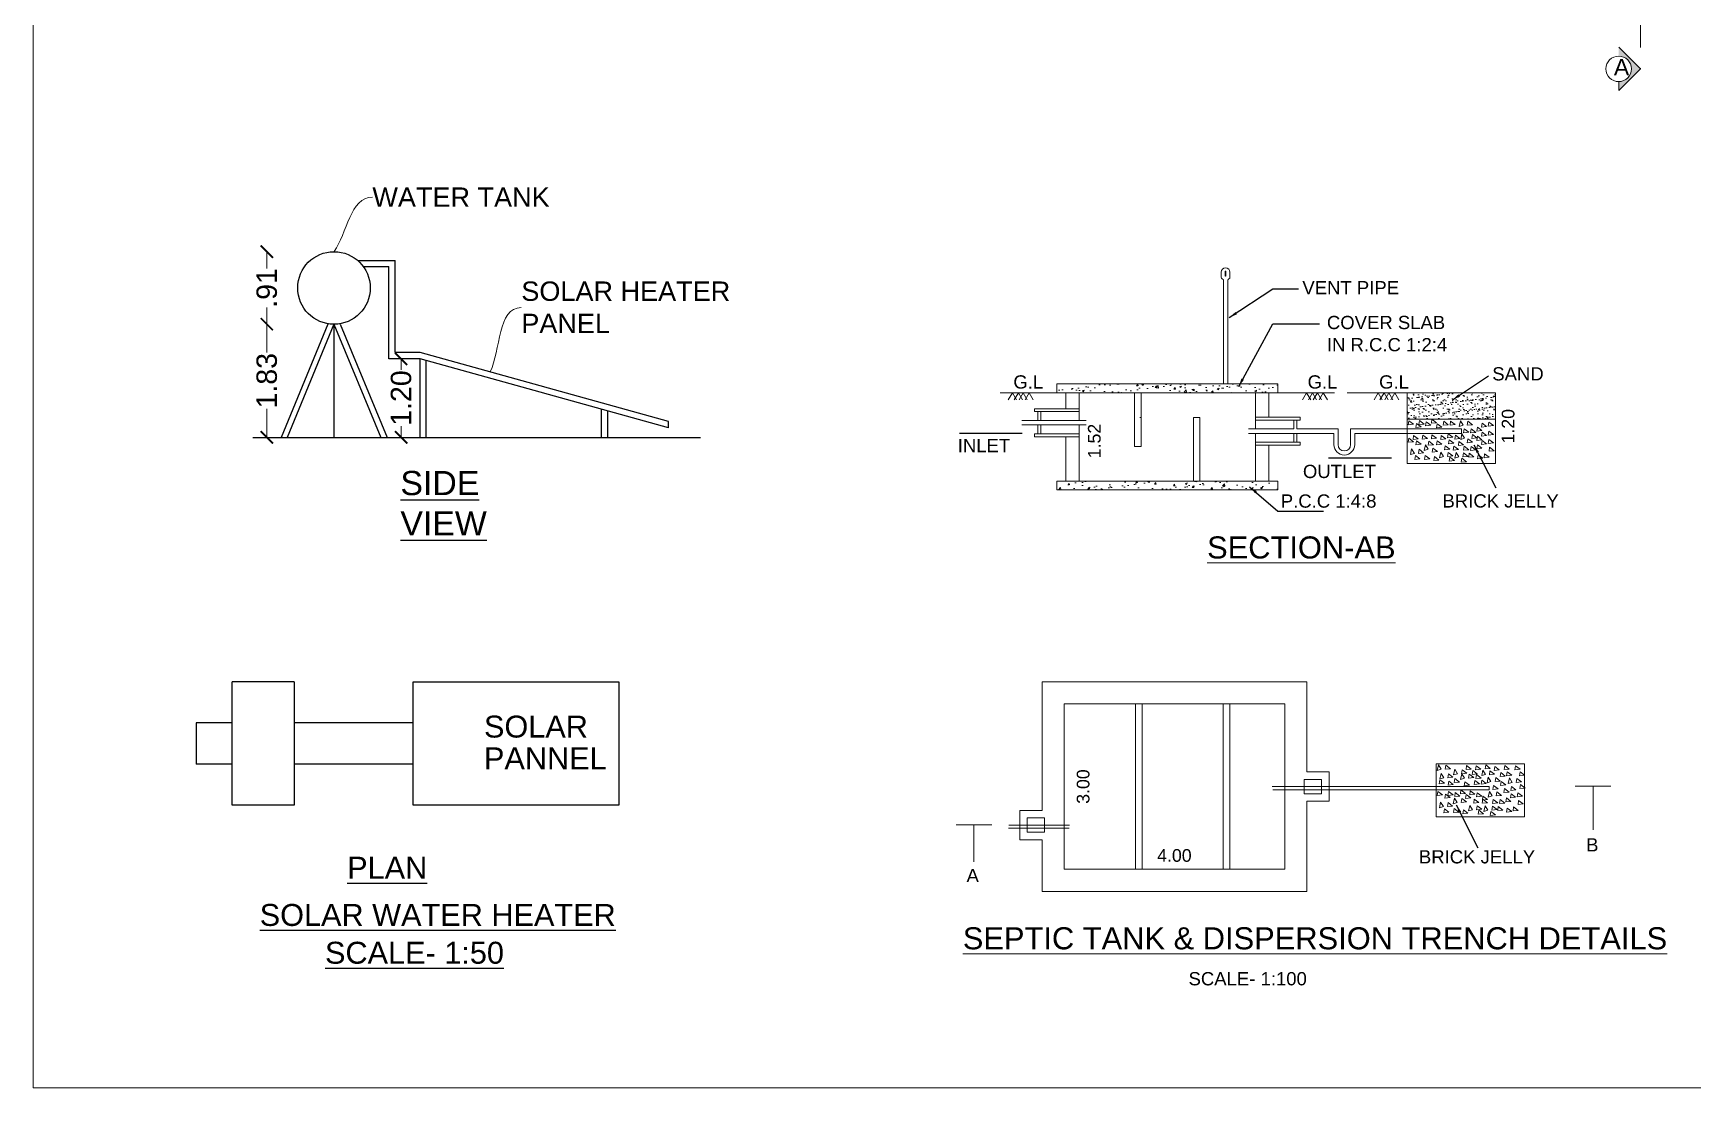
# Model space of a CAD drawing. Header units: metres. Extents: x 1521 to 1862, y -130 to 121.
# Drawn here: x 1520.51 to 1550.61, y -71.32 to -52.2 of the extents above; entities that cross this region are included whole.
import ezdxf
from ezdxf import colors
from ezdxf.entities.mleader import LeaderData, LeaderLine
from ezdxf.enums import TextEntityAlignment as Align
from ezdxf.math import Vec2, Vec3

# ---------------------------------------------------------------- set-up
doc = ezdxf.new("R2010")
doc.units = ezdxf.units.M
doc.header["$MEASUREMENT"] = 0
doc.linetypes.add('DASHED2', pattern=[0.375, 0.25, -0.125])
doc.layers.get('DEFPOINTS').update_dxf_attribs({"lineweight": 9})
doc.layers.add('A-WALL', color=250, linetype='Continuous', lineweight=30)
for name, color, linetype in [('TAG', 8, 'Continuous'), ('WALL', 251, 'Continuous'), ('WIN', 252, 'Continuous')]:
    doc.layers.add(name, color=color, linetype=linetype)
doc.styles.add('2', font='arial.ttf', dxfattribs={"height": 0.23})
doc.styles.get("Standard").update_dxf_attribs({"font": 'arial.ttf'})
doc.dimstyles.new('100', dxfattribs={"dimtxt": 0.23, "dimasz": 0.15, "dimexe": 3, "dimexo": 0, "dimgap": 0.05, "dimtad": 0, "dimzin": 1, "dimdsep": 46, "dimtxsty": '2', "dimblk1": 'ARCHTICK', "dimblk2": 'ARCHTICK', "dimsah": 1, "dimcen": 0.1, "dimse1": 1, "dimse2": 1, "dimclrd": 251, "dimclre": 256, "dimclrt": 256, "dimadec": 0, "dimazin": 1, "dimtfac": 1, "dimtmove": 2, "dimatfit": 0, "dimfxl": 0, "dimtolj": 2, "dimtzin": 0, "dimarcsym": 0})
doc.dimstyles.new('Civil', dxfattribs={"dimtxt": 0.2, "dimasz": 0.15, "dimexe": 0.1, "dimexo": 0.1, "dimgap": 0.0625, "dimtad": 0, "dimzin": 0, "dimdsep": 46, "dimtxsty": 'Standard', "dimblk": 'OBLIQUE', "dimcen": 0, "dimclrd": 253, "dimclrt": 4, "dimadec": 0, "dimazin": 3, "dimtfac": 1, "dimtofl": 0, "dimtmove": 0, "dimatfit": 3, "dimfxl": 0, "dimfrac": 2, "dimtolj": 1, "dimtzin": 0, "dimarcsym": 0})
pattern_1 = [(50, (1495.82965, -90.51093), (0.3404529, -0.0297858), [0.0355992, -0.3915912]), (355, (1495.82965, -90.51093), (-0.0658591, 0.3570322), [0.0284794, -0.313273]), (100.451, (1495.85802, -90.5134), (0.274595, 0.3272448), [0.0302546, -0.3328011]), (46.1842, (1495.82965, -90.416), (0.506572, -0.0785655), [0.053399, -0.5873868]), (96.6356, (1495.87187, -90.42255), (0.443643, 0.46237), [0.045382, -0.4992017]), (351.184, (1495.82965, -90.416), (0.4436438, 0.4623693), [0.042719, -0.4699094]), (21, (1495.87712, -90.43974), (0.2833264, -0.191106), [0.0355992, -0.3915912]), (326, (1495.87712, -90.43974), (0.115491, 0.3441965), [0.0284794, -0.313273]), (71.4514, (1495.90073, -90.45566), (0.3988166, 0.1530912), [0.0302546, -0.3328011]), (37.5, (1495.82965, -90.51093), (0.00577175, 0.15801006), [0, -0.3094757, 0, -0.3180195, 0, -0.3144596]), (7.5, (1495.82965, -90.51093), (0.12486753, 0.18720987), [0, -0.1813186, 0, -0.30235585, 0, -0.11985063]), (327.5, (1495.7238, -90.51093), (0.25338144, -0.01070544), [0, -0.118664, 0, -0.37023166, 0, -0.4912689]), (317.5, (1495.67634, -90.51093), (0.2768126, 0.0475151), [0, -0.1542632, 0, -0.2458718, 0, -0.3488721])]

# ---------------------------------------------------------------- blocks, each defined once
blk = doc.blocks.new('A$C21E6566F')
at = {"layer": 'TAG', "ltscale": 0.05}
for p, q in [((0.938, 3.038), (0.938, 5.288)), ((2.063, 5.288), (0.938, 5.288)), ((2.063, 5.288), (2.063, 3.038)), ((0.938, 4.538), (0.278, 4.538)), ((0.278, 4.538), (0.278, 3.788)), ((4.232, 4.538), (2.063, 4.538)), ((0.938, 3.788), (0.278, 3.788)), ((4.232, 3.788), (2.063, 3.788)), ((2.063, 3.038), (0.938, 3.038))]:
    blk.add_line(p, q, dxfattribs=at)
blk.add_lwpolyline([(4.232, 5.288), (7.981, 5.288), (7.981, 3.038), (4.232, 3.038), (4.232, 5.288)], dxfattribs=at)
at = {"layer": 'TAG', "style": '2'}
for s, p in [('SOLAR ', (5.524, 4.27)), ('PANNEL ', (5.524, 3.691)), ('%%UPLAN', (3.031, 1.698)), ('%%USOLAR WATER HEATER', (1.437, 0.837)), ('%%USCALE- 1:50', (2.627, 0.148))]:
    blk.add_text(s, height=0.4, dxfattribs=at).set_placement(p)
blk = doc.blocks.new('_ARCHTICK')
at = {"color": 0, "linetype": 'ByBlock', "const_width": 0.15}
blk.add_lwpolyline([(-0.5, -0.5), (0.5, 0.5)], dxfattribs=at)
blk = doc.blocks.new('*D5')
at = {"layer": 'DEFPOINTS', "color": 0}
for p in [(-22825.677, -11966.792), (-22824.855, -11966.792), (-22824.855, -11968.178)]:
    blk.add_point(p, dxfattribs=at)
at = {"layer": 'WALL', "lineweight": -2}
for p, q in [((-22825.677, -11966.792), (-22825.677, -11967.14)), ((-22825.677, -11968.178), (-22825.677, -11967.83))]:
    blk.add_line(p, q, dxfattribs=at)
at = {"layer": 'WALL', "lineweight": -2, "xscale": 0.15, "yscale": 0.15, "zscale": 0.15}
for p, rotation in [((-22825.677, -11966.792), 90), ((-22825.677, -11968.178), 270)]:
    blk.add_blockref('_ARCHTICK', p, dxfattribs=dict(at, rotation=rotation))
at = {"layer": 'WALL', "insert": (-22825.677, -11967.485), "char_height": 0.25, "attachment_point": 5, "rotation": 90, "style": '2'}
blk.add_mtext('\\A2;1.83', dxfattribs=at)
blk = doc.blocks.new('*D6')
at = {"layer": 'DEFPOINTS', "color": 0}
for p in [(-22825.677, -11965.905), (-22824.855, -11965.905), (-22824.855, -11966.792)]:
    blk.add_point(p, dxfattribs=at)
at = {"layer": 'WALL', "lineweight": -2}
for p, q in [((-22825.677, -11965.905), (-22825.677, -11966.109)), ((-22825.677, -11966.792), (-22825.677, -11966.588))]:
    blk.add_line(p, q, dxfattribs=at)
at = {"layer": 'WALL', "lineweight": -2, "xscale": 0.15, "yscale": 0.15, "zscale": 0.15}
for p, rotation in [((-22825.677, -11965.905), 90), ((-22825.677, -11966.792), 270)]:
    blk.add_blockref('_ARCHTICK', p, dxfattribs=dict(at, rotation=rotation))
at = {"layer": 'WALL', "insert": (-22825.677, -11966.349), "char_height": 0.25, "attachment_point": 5, "rotation": 90, "style": '2'}
blk.add_mtext('\\A2;.91', dxfattribs=at)
blk = doc.blocks.new('*D7')
at = {"layer": 'DEFPOINTS', "color": 0}
for p in [(-22823.802, -11967.217), (-22824.033, -11968.178), (-22823.802, -11968.178)]:
    blk.add_point(p, dxfattribs=at)
at = {"layer": 'WALL', "lineweight": -2}
for p, q in [((-22824.033, -11967.217), (-22824.033, -11967.353)), ((-22824.033, -11968.178), (-22824.033, -11968.042))]:
    blk.add_line(p, q, dxfattribs=at)
at = {"layer": 'WALL', "lineweight": -2, "xscale": 0.15, "yscale": 0.15, "zscale": 0.15}
for p, rotation in [((-22824.033, -11967.217), 90), ((-22824.033, -11968.178), 270)]:
    blk.add_blockref('_ARCHTICK', p, dxfattribs=dict(at, rotation=rotation))
at = {"layer": 'WALL', "insert": (-22824.033, -11967.697), "char_height": 0.25, "attachment_point": 5, "rotation": 90, "style": '2'}
blk.add_mtext('\\A2;1.20', dxfattribs=at)
blk = doc.blocks.new('_Oblique')
at = {"color": 0, "linetype": 'ByBlock', "lineweight": -2}
blk.add_line((-0.5, -0.5), (0.5, 0.5), dxfattribs=at)
blk = doc.blocks.new('*D49')
at = {"layer": 'DEFPOINTS', "color": 0}
for p in [(1539.479, -58.719), (1539.836, -58.719), (1539.479, -60.321)]:
    blk.add_point(p, dxfattribs=at)
at = {"layer": 'WIN', "insert": (1539.758, -59.594), "char_height": 0.23, "attachment_point": 5, "rotation": 90, "style": '2'}
blk.add_mtext('\\A2;1.52', dxfattribs=at)
blk = doc.blocks.new('*D50')
at = {"layer": 'DEFPOINTS', "color": 0}
for p in [(1547.033, -58.719), (1547.366, -58.719), (1547.033, -60)]:
    blk.add_point(p, dxfattribs=at)
at = {"layer": 'WIN', "insert": (1547.262, -59.326), "char_height": 0.23, "attachment_point": 5, "rotation": 90, "style": '2'}
blk.add_mtext('\\A2;1.20', dxfattribs=at)
blk = doc.blocks.new('*D53')
at = {"layer": 'DEFPOINTS', "color": 0}
for p in [(1539.209, -67.112), (1539.209, -67.361), (1543.209, -67.361)]:
    blk.add_point(p, dxfattribs=at)
at = {"layer": 'WIN', "insert": (1541.209, -67.112), "char_height": 0.23, "attachment_point": 5, "style": '2'}
blk.add_mtext('\\A2;4.00', dxfattribs=at)
blk = doc.blocks.new('*D54')
at = {"layer": 'DEFPOINTS', "color": 0}
for p in [(1539.209, -64.361), (1539.209, -67.361), (1539.555, -67.361)]:
    blk.add_point(p, dxfattribs=at)
at = {"layer": 'WIN', "insert": (1539.555, -65.861), "char_height": 0.23, "attachment_point": 5, "rotation": 90, "style": '2'}
blk.add_mtext('\\A2;3.00', dxfattribs=at)
blk = doc.blocks.new('GEG')
at = {"layer": 'TAG', "ltscale": 0.05}
for p, q in [((-22824.563, -11966.014), (-22824.106, -11966.014)), ((-22824.497, -11966.086), (-22824.183, -11966.086)), ((-22824.183, -11967.217), (-22824.183, -11966.086)), ((-22824.106, -11967.14), (-22824.106, -11966.014)), ((-22824.932, -11966.792), (-22825.503, -11968.178)), ((-22824.855, -11966.792), (-22825.426, -11968.178)), ((-22824.855, -11966.792), (-22824.855, -11968.178)), ((-22824.855, -11966.792), (-22824.283, -11968.178)), ((-22824.778, -11966.792), (-22824.206, -11968.178)), ((-22823.802, -11967.14), (-22824.106, -11967.14)), ((-22820.762, -11967.985), (-22823.802, -11967.14)), ((-22823.802, -11967.217), (-22824.183, -11967.217)), ((-22823.802, -11968.178), (-22823.802, -11967.217)), ((-22820.762, -11968.062), (-22823.802, -11967.217)), ((-22823.725, -11968.178), (-22823.725, -11967.239)), ((-22821.581, -11968.178), (-22821.581, -11967.835)), ((-22821.504, -11968.178), (-22821.504, -11967.856)), ((-22825.85, -11968.178), (-22820.37, -11968.178))]:
    blk.add_line(p, q, dxfattribs=at)
at = {"layer": 'TAG'}
blk.add_line((-22820.762, -11968.062), (-22820.762, -11967.985), dxfattribs=at)
at = {"layer": 'TAG', "ltscale": 0.05}
blk.add_circle((-22824.855, -11966.349), 0.444, dxfattribs=at)
at = {"layer": 'TAG', "insert": (-22824.042, -11968.589), "char_height": 0.29627, "width": 0.00402, "attachment_point": 1, "style": '2'}
blk.add_mtext('{\\LSIDE VIEW}', dxfattribs=at)
at = {"layer": 'WALL'}
for p1, p2, distance, text, picture, middle in [((-22824.855, -11966.792), (-22824.855, -11965.905), 0.822, '.91', '*D6', (-22825.677, -11966.349)), ((-22824.855, -11968.178), (-22824.855, -11966.792), 0.822, '1.83', '*D5', (-22825.677, -11967.485)), ((-22823.802, -11967.217), (-22823.802, -11968.178), -0.232, '1.20', '*D7', (-22824.033, -11967.697))]:
    dim = blk.add_aligned_dim(p1=p1, p2=p2, distance=distance, text=text, dimstyle='100', dxfattribs=at)
    dim.commit()
    dim.dimension.update_dxf_attribs({"geometry": picture, "text_midpoint": middle})
at = {"layer": 'TAG'}
ml = blk.add_multileader_mtext('Standard', dxfattribs=at)
ml.set_content('WATER TANK', color=256)
ml.set_leader_properties(color=1)
ml.build(insert=Vec2(0, 0))
ml.multileader.update_dxf_attribs({"leader_type": 2, "text_left_attachment_type": 2, "text_right_attachment_type": 2, "dogleg_length": 0.36, "arrow_head_size": 0.00356})
ctx = ml.context
ctx.base_point, ctx.char_height, ctx.arrow_head_size, ctx.landing_gap_size, ctx.plane_origin = Vec3(-22824.385, -11965.238), 0.237, 0.00356, 0.000198, Vec3(-22824.855, -11965.905)
ctx.left_attachment, ctx.right_attachment = 2, 2
notes = []
notes.append((ctx, [(0, (1, 1, 0), (-22824.392, -11965.238), (1, 0), 0.00711, [(0, [(-22824.855, -11965.905)], 0, [])])]))
ctx.mtext.insert, ctx.mtext.flow_direction = Vec3(-22824.385, -11965.119), 5
ml = blk.add_multileader_mtext('Standard', dxfattribs=at)
ml.set_content('SOLAR HEATER\\PPANEL', color=256)
ml.set_leader_properties(color=1)
ml.build(insert=Vec2(0, 0))
ml.multileader.update_dxf_attribs({"leader_type": 2, "text_left_attachment_type": 2, "text_right_attachment_type": 2, "dogleg_length": 0.36, "arrow_head_size": 0.00356})
ctx = ml.context
ctx.base_point, ctx.char_height, ctx.arrow_head_size, ctx.landing_gap_size, ctx.plane_origin = Vec3(-22822.562, -11966.589), 0.23702, 0.00356, 0.000198, Vec3(-22822.944, -11967.379)
ctx.left_attachment, ctx.right_attachment = 2, 2
notes.append((ctx, [(0, (1, 1, 0), (-22822.569, -11966.589), (1, 0), 0.00711, [(0, [(-22822.944, -11967.379)], 0, [])])]))
ctx.mtext.insert, ctx.mtext.flow_direction = Vec3(-22822.562, -11966.27), 5
for ctx, leaders in notes:
    for number, flags, end, landing, length, lines in leaders:
        leader = LeaderData()
        leader.index, (leader.has_last_leader_line, leader.has_dogleg_vector, leader.attachment_direction) = number, flags
        leader.last_leader_point, leader.dogleg_vector, leader.dogleg_length = Vec3(end), Vec3(landing), length
        for number, points, colour, breaks in lines:
            line = LeaderLine()
            line.index, line.vertices, line.color, line.breaks = number, Vec3.list(points), colors.encode_raw_color(colour), breaks
            leader.lines.append(line)
        ctx.leaders.append(leader)

msp = doc.modelspace()

# ---------------------------------------------------------------- hatches: boundary and pattern name
at = {"layer": 'A-WALL', "lineweight": 5, "ltscale": 5}
msp.add_hatch(color=256, dxfattribs=at).paths.add_polyline_path([(1549.26613, -52.44893), (1549.66125, -52.84405), (1549.26613, -53.23917), (1549.26613, -53.07551, 1), (1549.26613, -52.61259)])
h = msp.add_hatch(dxfattribs=at)
h.set_pattern_fill('AR-CONC', color=256, scale=0.001869, style=0)
h.set_pattern_definition(pattern_1)
h.paths.add_polyline_path([(1539.07894, -58.55883), (1539.07894, -58.71901), (1543.08334, -58.71901), (1543.08334, -58.55883)])
h = msp.add_hatch(dxfattribs=at)
h.set_pattern_fill('AR-SAND', color=256, scale=0.00267, style=0)
h.set_pattern_definition([(37.5, (1501.07064, -60.45654), (-0.00427145, 0.13065406), [0, -0.10306815, 0, -0.1152736, 0, -0.110188]), (7.5, (1501.07064, -60.45654), (0.120005, 0.1913641), [0, -0.05560256, 0, -0.09289695, 0, -0.0355992]), (327.5, (1500.98724, -60.45654), (0.2111638, 0.00038367), [0, -0.033904, 0, -0.1220544, 0, -0.1593488]), (317.5, (1500.98724, -60.45654), (0.2038395, 0.05951335), [0, -0.016952, 0, -0.08001343, 0, -0.0915408])])
h.paths.add_polyline_path([(1547.0334, -59.19954), (1547.0334, -58.71901), (1545.43164, -58.71901), (1545.43164, -59.19954), (1545.88008, -59.19954), (1545.88008, -59.19952), (1545.8801, -59.19954)])
h = msp.add_hatch(dxfattribs=at)
h.set_pattern_fill('AR-CONC', color=256, scale=0.001869, style=0)
h.set_pattern_definition(pattern_1)
h.paths.add_polyline_path([(1543.08334, -60.48095), (1543.08334, -60.32077), (1539.07894, -60.32077), (1539.07894, -60.48095)])

# ---------------------------------------------------------------- linework, layer by layer
at = {"layer": 'A-WALL', "linetype": 'DASHED2', "lineweight": 5, "ltscale": 3}
msp.add_line((1549.66125, -16.83193), (1549.66125, -52.84405), dxfattribs=at)
at = {"layer": 'A-WALL', "lineweight": 5, "ltscale": 5}
for p, q in [((1549.26613, -52.44893), (1549.66125, -52.84405)), ((1549.26613, -53.23917), (1549.66125, -52.84405)), ((1549.26613, -53.23917), (1549.26613, -53.07551)), ((1542.05712, -56.62666), (1542.05712, -56.5311)), ((1542.13053, -56.51857), (1542.13053, -56.5944)), ((1542.14388, -56.51857), (1542.14388, -56.5944)), ((1542.2173, -56.62666), (1542.2173, -56.5311)), ((1542.09716, -58.55883), (1542.09716, -56.66782)), ((1542.17725, -58.55883), (1542.17725, -56.66782)), ((1543.08334, -58.55883), (1539.07894, -58.55883)), ((1539.07894, -58.55883), (1539.07894, -58.71901)), ((1543.08334, -58.71901), (1543.08334, -58.55883)), ((1538.05002, -58.71901), (1538.54532, -58.71901)), ((1538.27121, -58.71901), (1538.19719, -58.84721)), ((1538.27121, -58.71901), (1538.34523, -58.84721)), ((1538.37925, -58.71901), (1538.30524, -58.84721)), ((1538.37925, -58.71901), (1538.45327, -58.84721)), ((1538.46632, -58.71901), (1538.3923, -58.84721)), ((1538.46632, -58.71901), (1538.54034, -58.84721)), ((1538.49869, -58.71901), (1539.07894, -58.71901)), ((1538.57436, -58.71901), (1538.50035, -58.84721)), ((1538.57436, -58.71901), (1538.64838, -58.84721)), ((1539.07894, -58.71901), (1543.08334, -58.71901)), ((1539.23911, -58.71901), (1539.23911, -59.00767)), ((1539.47938, -58.71901), (1539.47938, -59.22124)), ((1540.48608, -58.71901), (1540.48608, -59.6934)), ((1540.48608, -58.71901), (1540.60622, -58.71901)), ((1540.60622, -58.71901), (1540.60622, -59.6934)), ((1542.6829, -58.71901), (1542.6829, -59.37567)), ((1542.92317, -58.71901), (1542.92317, -59.1621)), ((1543.08334, -58.71901), (1543.57864, -58.71901)), ((1543.53201, -58.71901), (1544.11226, -58.71901)), ((1543.60675, -58.71901), (1543.53273, -58.84721)), ((1543.60675, -58.71901), (1543.68077, -58.84721)), ((1543.71479, -58.71901), (1543.64077, -58.84721)), ((1543.71479, -58.71901), (1543.78881, -58.84721)), ((1543.80186, -58.71901), (1543.72784, -58.84721)), ((1543.80186, -58.71901), (1543.87588, -58.84721)), ((1543.9099, -58.71901), (1543.83588, -58.84721)), ((1543.9099, -58.71901), (1543.98392, -58.84721)), ((1544.34279, -58.71901), (1545.51048, -58.71901)), ((1544.90349, -58.71901), (1544.82947, -58.84721)), ((1544.90349, -58.71901), (1544.97751, -58.84721)), ((1545.01153, -58.71901), (1544.93751, -58.84721)), ((1545.01153, -58.71901), (1545.08555, -58.84721)), ((1545.0986, -58.71901), (1545.02458, -58.84721)), ((1545.0986, -58.71901), (1545.17262, -58.84721)), ((1545.20664, -58.71901), (1545.13262, -58.84721)), ((1545.20664, -58.71901), (1545.28066, -58.84721)), ((1545.43164, -60.00042), (1545.43164, -58.71901)), ((1545.43164, -58.71901), (1547.0334, -58.71901)), ((1547.0334, -60.00042), (1547.0334, -58.71901)), ((1538.44035, -59.22124), (1538.78874, -59.22124)), ((1538.67381, -59.00767), (1538.67381, -59.06106)), ((1538.67381, -59.00767), (1539.47938, -59.00767)), ((1538.67381, -59.06106), (1539.47938, -59.06106)), ((1538.73535, -59.06106), (1538.73535, -59.22124)), ((1538.78874, -59.06106), (1538.78874, -59.22124)), ((1538.78874, -59.22124), (1539.61153, -59.22124)), ((1540.58258, -59.16969), (1540.60622, -59.16969)), ((1541.55286, -59.16969), (1541.55286, -60.32077)), ((1541.55286, -59.16969), (1541.67299, -59.16969)), ((1541.67299, -59.16969), (1541.67299, -60.32077)), ((1543.48847, -59.1621), (1542.6829, -59.1621)), ((1543.48847, -59.21549), (1542.6829, -59.21549)), ((1543.37354, -59.37567), (1543.37354, -59.21549)), ((1543.42693, -59.37567), (1543.42693, -59.21549)), ((1543.48847, -59.21549), (1543.48847, -59.1621)), ((1545.43164, -59.19954), (1547.0334, -59.19954)), ((1538.44035, -59.30133), (1538.78874, -59.30133)), ((1538.67381, -59.4615), (1538.67381, -59.51489)), ((1538.67381, -59.4615), (1539.47938, -59.4615)), ((1538.67381, -59.51489), (1539.47938, -59.51489)), ((1538.73535, -59.30133), (1538.73535, -59.4615)), ((1538.78874, -59.30133), (1539.61153, -59.30133)), ((1538.78874, -59.30133), (1538.78874, -59.4615)), ((1539.23911, -59.51489), (1539.23911, -60.32077)), ((1539.47938, -59.30133), (1539.47938, -60.32077)), ((1543.37354, -59.37567), (1542.55075, -59.37567)), ((1543.42639, -59.45576), (1542.55075, -59.45576)), ((1542.6829, -59.45576), (1542.6829, -60.32077)), ((1543.37354, -59.61593), (1543.37354, -59.45576)), ((1543.42693, -59.37567), (1544.17713, -59.37567)), ((1543.42693, -59.45576), (1544.10277, -59.45576)), ((1543.42693, -59.61593), (1543.42693, -59.45576)), ((1544.10277, -59.45576), (1544.10277, -59.65988)), ((1544.17713, -59.37567), (1544.17713, -59.65988)), ((1544.40423, -59.37567), (1546.4135, -59.37567)), ((1544.40423, -59.37567), (1544.40423, -59.65988)), ((1544.47859, -59.45576), (1546.4135, -59.45576)), ((1544.47859, -59.45576), (1544.47859, -59.65988)), ((1546.4135, -59.45577), (1546.4135, -59.37567)), ((1540.48608, -59.6934), (1540.60622, -59.6934)), ((1543.48847, -59.61593), (1542.6829, -59.61593)), ((1543.48847, -59.66933), (1542.6829, -59.66933)), ((1542.92317, -59.66933), (1542.92317, -60.32077)), ((1543.48847, -59.66933), (1543.48847, -59.61593)), ((1545.43164, -60.00042), (1547.0334, -60.00042)), ((1539.07894, -60.32077), (1539.07894, -60.48095)), ((1543.08334, -60.32077), (1539.07894, -60.32077)), ((1539.07894, -60.48095), (1543.08334, -60.48095)), ((1543.08334, -60.48095), (1543.08334, -60.32077)), ((1538.80849, -63.96097), (1538.80849, -66.29398)), ((1538.80849, -63.96097), (1543.60937, -63.96097)), ((1543.60937, -63.96097), (1543.60937, -65.59486)), ((1539.20893, -64.36141), (1539.20893, -67.36141)), ((1539.20893, -64.36141), (1543.20893, -64.36141)), ((1540.50208, -64.36141), (1540.50208, -67.36141)), ((1540.62221, -64.36141), (1540.62221, -67.36141)), ((1542.09234, -64.36141), (1542.09234, -67.36141)), ((1542.21248, -64.36141), (1542.21248, -67.36141)), ((1543.20893, -64.36141), (1543.20893, -67.36141)), ((1543.60937, -65.59486), (1544.0145, -65.59486)), ((1544.0145, -65.59486), (1544.0145, -66.12796)), ((1545.95767, -66.4073), (1545.95767, -65.44624)), ((1545.95767, -65.44624), (1547.55943, -65.44624)), ((1547.55943, -65.44624), (1547.55943, -66.4073)), ((1542.9834, -65.86141), (1544.22136, -65.86141)), ((1543.56149, -65.7311), (1543.56149, -65.99172)), ((1543.56149, -65.7311), (1543.87826, -65.7311)), ((1543.87826, -65.7311), (1543.87826, -65.99172)), ((1544.22136, -65.86141), (1546.91872, -65.86141)), ((1546.91872, -65.91861), (1546.91872, -65.86141)), ((1549.12323, -65.85381), (1548.47851, -65.85381)), ((1548.80087, -65.85381), (1548.80087, -66.64415)), ((1542.99313, -65.91861), (1544.22136, -65.91861)), ((1543.56149, -65.99172), (1543.87826, -65.99172)), ((1543.60937, -66.12796), (1543.60937, -67.76185)), ((1543.60937, -66.12796), (1544.0145, -66.12796)), ((1544.22136, -65.91861), (1546.91872, -65.91861)), ((1538.40336, -66.29398), (1538.40336, -66.82708)), ((1538.80849, -66.29398), (1538.40336, -66.29398)), ((1538.53959, -66.43021), (1538.53959, -66.69084)), ((1538.85637, -66.43021), (1538.53959, -66.43021)), ((1538.85637, -66.43021), (1538.85637, -66.69084)), ((1547.55943, -66.4073), (1545.95767, -66.4073)), ((1537.89588, -66.55293), (1537.25116, -66.55293)), ((1537.57352, -66.55293), (1537.57352, -67.22618)), ((1538.19901, -66.61773), (1539.30166, -66.61773)), ((1538.20645, -66.56053), (1539.3091, -66.56053)), ((1538.85637, -66.69084), (1538.53959, -66.69084)), ((1538.80849, -66.82708), (1538.40336, -66.82708)), ((1538.80849, -66.82708), (1538.80849, -67.76185)), ((1539.20893, -67.36141), (1543.20893, -67.36141)), ((1538.80849, -67.76185), (1543.60937, -67.76185))]:
    msp.add_line(p, q, dxfattribs=at)
msp.add_lwpolyline([(1638.18075, 11.4595), (1520.51329, 11.4595), (1520.51329, -71.32477), (1638.18075, -71.32477)], close=True, dxfattribs=at)
for points in [[(1545.54355, -59.29023), (1545.46034, -59.22768), (1545.44942, -59.30034), (1545.54355, -59.29023)], [(1545.68262, -59.33581), (1545.5994, -59.27326), (1545.58848, -59.34592), (1545.68262, -59.33581)], [(1545.73776, -59.2871), (1545.65455, -59.22455), (1545.64363, -59.29721), (1545.73776, -59.2871)], [(1545.85993, -59.309), (1545.77671, -59.24646), (1545.76579, -59.31911), (1545.85993, -59.309)], [(1545.9633, -59.26207), (1545.88008, -59.19952), (1545.86916, -59.27218), (1545.9633, -59.26207)], [(1546.05916, -59.34284), (1545.97595, -59.28029), (1545.96503, -59.35295), (1546.05916, -59.34284)], [(1546.17604, -59.29773), (1546.09283, -59.23518), (1546.08191, -59.30784), (1546.17604, -59.29773)], [(1546.30134, -59.29683), (1546.21812, -59.23428), (1546.20721, -59.30694), (1546.30134, -59.29683)], [(1546.39499, -59.2276), (1546.37388, -59.32954), (1546.44426, -59.30845), (1546.39499, -59.2276)], [(1546.6123, -59.29834), (1546.52908, -59.23579), (1546.51816, -59.30845), (1546.6123, -59.29834)], [(1546.87169, -59.3309), (1546.78848, -59.26836), (1546.77756, -59.34102), (1546.87169, -59.3309)], [(1546.99553, -59.31226), (1546.91231, -59.24971), (1546.9014, -59.32237), (1546.99553, -59.31226)], [(1545.54355, -59.6068), (1545.46034, -59.54425), (1545.44942, -59.61691), (1545.54355, -59.6068)], [(1545.63131, -59.55496), (1545.54809, -59.49241), (1545.53717, -59.56507), (1545.63131, -59.55496)], [(1545.68262, -59.65238), (1545.5994, -59.58983), (1545.58848, -59.66249), (1545.68262, -59.65238)], [(1545.79627, -59.54931), (1545.71306, -59.48676), (1545.70214, -59.55942), (1545.79627, -59.54931)], [(1545.9633, -59.54139), (1545.88008, -59.47884), (1545.86916, -59.5515), (1545.9633, -59.54139)], [(1546.05916, -59.65097), (1545.97595, -59.58843), (1545.96503, -59.66109), (1546.05916, -59.65097)], [(1546.13245, -59.55703), (1546.04923, -59.49448), (1546.03831, -59.56714), (1546.13245, -59.55703)], [(1546.25774, -59.5237), (1546.17453, -59.46115), (1546.16361, -59.53381), (1546.25774, -59.5237)], [(1546.27409, -59.63552), (1546.19088, -59.57297), (1546.17996, -59.64563), (1546.27409, -59.63552)], [(1546.3877, -59.54763), (1546.30448, -59.48508), (1546.29356, -59.55774), (1546.3877, -59.54763)], [(1546.42367, -59.46179), (1546.40256, -59.56372), (1546.47294, -59.54263), (1546.42367, -59.46179)], [(1546.54592, -59.43416), (1546.46271, -59.37161), (1546.45179, -59.44427), (1546.54592, -59.43416)], [(1546.6123, -59.61491), (1546.52908, -59.55236), (1546.51816, -59.62502), (1546.6123, -59.61491)], [(1546.67435, -59.43728), (1546.59113, -59.37474), (1546.58022, -59.4474), (1546.67435, -59.43728)], [(1546.69558, -59.53619), (1546.61237, -59.47364), (1546.60145, -59.5463), (1546.69558, -59.53619)], [(1546.78712, -59.406), (1546.7039, -59.34345), (1546.69298, -59.41611), (1546.78712, -59.406)], [(1546.78712, -59.57136), (1546.7039, -59.50881), (1546.69298, -59.58147), (1546.78712, -59.57136)], [(1546.87169, -59.49626), (1546.78848, -59.43372), (1546.77756, -59.50638), (1546.87169, -59.49626)], [(1546.87169, -59.64748), (1546.78848, -59.58493), (1546.77756, -59.65759), (1546.87169, -59.64748)], [(1546.99553, -59.47762), (1546.91231, -59.41507), (1546.9014, -59.48773), (1546.99553, -59.47762)], [(1546.99553, -59.62883), (1546.91231, -59.56628), (1546.9014, -59.63894), (1546.99553, -59.62883)], [(1545.51106, -59.73631), (1545.48995, -59.83825), (1545.56033, -59.81716), (1545.51106, -59.73631)], [(1545.66259, -59.91968), (1545.57937, -59.85714), (1545.56845, -59.9298), (1545.66259, -59.91968)], [(1545.72837, -59.80705), (1545.64515, -59.7445), (1545.63423, -59.81716), (1545.72837, -59.80705)], [(1545.76092, -59.66249), (1545.7398, -59.76443), (1545.81019, -59.74334), (1545.76092, -59.66249)], [(1545.84113, -59.91655), (1545.75792, -59.85401), (1545.747, -59.92667), (1545.84113, -59.91655)], [(1545.90802, -59.66086), (1545.8248, -59.59832), (1545.81388, -59.67098), (1545.90802, -59.66086)], [(1545.97822, -59.78598), (1545.89501, -59.72343), (1545.88409, -59.79609), (1545.97822, -59.78598)], [(1546.00708, -59.93928), (1545.92386, -59.87674), (1545.91295, -59.9494), (1546.00708, -59.93928)], [(1546.03963, -59.79473), (1546.01852, -59.89667), (1546.0889, -59.87558), (1546.03963, -59.79473)], [(1546.20449, -59.74447), (1546.12127, -59.68192), (1546.11036, -59.75458), (1546.20449, -59.74447)], [(1546.25694, -59.86547), (1546.17372, -59.80292), (1546.1628, -59.87558), (1546.25694, -59.86547)], [(1546.28579, -59.94624), (1546.20258, -59.8837), (1546.19166, -59.95636), (1546.28579, -59.94624)], [(1546.36146, -59.74715), (1546.27824, -59.6846), (1546.26732, -59.75726), (1546.36146, -59.74715)], [(1546.31835, -59.80169), (1546.29723, -59.90363), (1546.36762, -59.88254), (1546.31835, -59.80169)], [(1546.45316, -59.66256), (1546.36994, -59.60001), (1546.35902, -59.67267), (1546.45316, -59.66256)], [(1546.53565, -59.87243), (1546.45244, -59.80988), (1546.44152, -59.88254), (1546.53565, -59.87243)], [(1546.54592, -59.75073), (1546.46271, -59.68818), (1546.45179, -59.76084), (1546.54592, -59.75073)], [(1546.64017, -59.87939), (1546.55695, -59.81684), (1546.54604, -59.8895), (1546.64017, -59.87939)], [(1546.67435, -59.75386), (1546.59113, -59.69131), (1546.58022, -59.76397), (1546.67435, -59.75386)], [(1546.78712, -59.72257), (1546.7039, -59.66002), (1546.69298, -59.73268), (1546.78712, -59.72257)], [(1546.79965, -59.90717), (1546.71643, -59.84462), (1546.70551, -59.91728), (1546.79965, -59.90717)], [(1546.91888, -59.88635), (1546.83567, -59.8238), (1546.82475, -59.89646), (1546.91888, -59.88635)], [(1547.00952, -59.7695), (1546.9263, -59.70695), (1546.91538, -59.77961), (1547.00952, -59.7695)], [(1546.5052, -59.96974), (1546.42199, -59.9072), (1546.41107, -59.97986), (1546.5052, -59.96974)], [(1545.99831, -65.46654), (1545.97719, -65.56847), (1546.04757, -65.54738), (1545.99831, -65.46654)], [(1546.21561, -65.53727), (1546.13239, -65.47472), (1546.12148, -65.54738), (1546.21561, -65.53727)], [(1546.29391, -65.54738), (1546.2728, -65.64932), (1546.34318, -65.62823), (1546.29391, -65.54738)], [(1546.51122, -65.61812), (1546.428, -65.55557), (1546.41708, -65.62823), (1546.51122, -65.61812)], [(1546.59216, -65.5443), (1546.50894, -65.48175), (1546.49802, -65.55441), (1546.59216, -65.5443)], [(1546.70233, -65.63197), (1546.61911, -65.56942), (1546.60819, -65.64208), (1546.70233, -65.63197)], [(1546.76497, -65.54749), (1546.68176, -65.48494), (1546.67084, -65.5576), (1546.76497, -65.54749)], [(1546.80257, -65.5613), (1546.78145, -65.66324), (1546.85183, -65.64215), (1546.80257, -65.5613)], [(1546.93726, -65.53184), (1546.85404, -65.4693), (1546.84312, -65.54196), (1546.93726, -65.53184)], [(1547.01557, -65.63822), (1546.93235, -65.57568), (1546.92143, -65.64834), (1547.01557, -65.63822)], [(1547.10081, -65.55822), (1547.01759, -65.49567), (1547.00668, -65.56833), (1547.10081, -65.55822)], [(1547.20978, -65.66951), (1547.12656, -65.60697), (1547.11564, -65.67962), (1547.20978, -65.66951)], [(1547.28182, -65.54436), (1547.1986, -65.48181), (1547.18769, -65.55447), (1547.28182, -65.54436)], [(1547.32567, -65.657), (1547.24246, -65.59445), (1547.23154, -65.66711), (1547.32567, -65.657)], [(1547.47916, -65.54749), (1547.39594, -65.48494), (1547.38503, -65.5576), (1547.47916, -65.54749)], [(1547.5606, -65.657), (1547.47739, -65.59445), (1547.46647, -65.66711), (1547.5606, -65.657)], [(1546.10717, -65.80092), (1546.02395, -65.73838), (1546.01303, -65.81104), (1546.10717, -65.80092)], [(1546.04406, -65.6212), (1546.02294, -65.72314), (1546.09332, -65.70205), (1546.04406, -65.6212)], [(1546.26136, -65.69194), (1546.17814, -65.62939), (1546.16722, -65.70205), (1546.26136, -65.69194)], [(1546.26692, -65.82595), (1546.1837, -65.76341), (1546.17279, -65.83607), (1546.26692, -65.82595)], [(1546.37656, -65.77902), (1546.29334, -65.71647), (1546.28242, -65.78913), (1546.37656, -65.77902)], [(1546.4206, -65.62823), (1546.39949, -65.73017), (1546.46987, -65.70908), (1546.4206, -65.62823)], [(1546.55823, -65.83847), (1546.47502, -65.77592), (1546.4641, -65.84858), (1546.55823, -65.83847)], [(1546.63791, -65.69897), (1546.55469, -65.63642), (1546.54377, -65.70908), (1546.63791, -65.69897)], [(1546.73991, -65.81344), (1546.6567, -65.75089), (1546.64578, -65.82355), (1546.73991, -65.81344)], [(1546.77001, -65.70586), (1546.6868, -65.64331), (1546.67588, -65.71597), (1546.77001, -65.70586)], [(1546.86521, -65.80718), (1546.78199, -65.74463), (1546.77108, -65.81729), (1546.86521, -65.80718)], [(1546.90138, -65.69087), (1546.88027, -65.79281), (1546.95065, -65.77172), (1546.90138, -65.69087)], [(1547.07821, -65.90417), (1546.995, -65.84163), (1546.98408, -65.91429), (1547.07821, -65.90417)], [(1547.11869, -65.76161), (1547.03547, -65.69906), (1547.02455, -65.77172), (1547.11869, -65.76161)], [(1547.21917, -65.83221), (1547.13595, -65.76966), (1547.12504, -65.84232), (1547.21917, -65.83221)], [(1547.27869, -65.96049), (1547.19547, -65.89795), (1547.18455, -65.97061), (1547.27869, -65.96049)], [(1547.28462, -65.70479), (1547.2635, -65.80673), (1547.33388, -65.78564), (1547.28462, -65.70479)], [(1547.40398, -65.92295), (1547.32077, -65.8604), (1547.30985, -65.93306), (1547.40398, -65.92295)], [(1547.50192, -65.77553), (1547.4187, -65.71298), (1547.40779, -65.78564), (1547.50192, -65.77553)], [(1547.57, -65.88853), (1547.48678, -65.82598), (1547.47587, -65.89864), (1547.57, -65.88853)], [(1546.06958, -66.01368), (1545.98636, -65.95114), (1545.97544, -66.0238), (1546.06958, -66.01368)], [(1546.03709, -66.14319), (1546.01597, -66.24513), (1546.08636, -66.22404), (1546.03709, -66.14319)], [(1546.20864, -66.05926), (1546.12543, -65.99672), (1546.11451, -66.06938), (1546.20864, -66.05926)], [(1546.25439, -66.21393), (1546.17117, -66.15138), (1546.16026, -66.22404), (1546.25439, -66.21393)], [(1546.26379, -66.01055), (1546.18057, -65.94801), (1546.16965, -66.02067), (1546.26379, -66.01055)], [(1546.28694, -66.06938), (1546.26583, -66.17131), (1546.33621, -66.15022), (1546.28694, -66.06938)], [(1546.38595, -66.03246), (1546.30274, -65.96991), (1546.29182, -66.04257), (1546.38595, -66.03246)], [(1546.48932, -65.98552), (1546.4061, -65.92298), (1546.39519, -65.99564), (1546.48932, -65.98552)], [(1546.50425, -66.14011), (1546.42103, -66.07756), (1546.41011, -66.15022), (1546.50425, -66.14011)], [(1546.58519, -66.06629), (1546.50197, -66.00375), (1546.49105, -66.07641), (1546.58519, -66.06629)], [(1546.56566, -66.20161), (1546.54454, -66.30355), (1546.61493, -66.28246), (1546.56566, -66.20161)], [(1546.65847, -66.00117), (1546.57525, -65.93862), (1546.56434, -66.01128), (1546.65847, -66.00117)], [(1546.73052, -66.15135), (1546.6473, -66.08881), (1546.63638, -66.16146), (1546.73052, -66.15135)], [(1546.78296, -66.27235), (1546.69975, -66.2098), (1546.68883, -66.28246), (1546.78296, -66.27235)], [(1546.78377, -66.03559), (1546.70055, -65.97304), (1546.68963, -66.0457), (1546.78377, -66.03559)], [(1546.88748, -66.15403), (1546.80426, -66.09148), (1546.79335, -66.16414), (1546.88748, -66.15403)], [(1546.88847, -66.09561), (1546.80525, -66.03306), (1546.79433, -66.10572), (1546.88847, -66.09561)], [(1546.84437, -66.20857), (1546.82326, -66.31051), (1546.89364, -66.28942), (1546.84437, -66.20857)], [(1546.92102, -65.95106), (1546.89991, -66.053), (1546.97029, -66.03191), (1546.92102, -65.95106)], [(1547.07195, -66.15761), (1546.98873, -66.09506), (1546.97781, -66.16772), (1547.07195, -66.15761)], [(1547.13832, -66.02179), (1547.05511, -65.95925), (1547.04419, -66.03191), (1547.13832, -66.02179)], [(1547.20038, -66.16074), (1547.11716, -66.09819), (1547.10624, -66.17085), (1547.20038, -66.16074)], [(1547.31314, -66.12945), (1547.22993, -66.0669), (1547.21901, -66.13956), (1547.31314, -66.12945)], [(1547.39772, -66.05436), (1547.3145, -65.99181), (1547.30358, -66.06447), (1547.39772, -66.05436)], [(1547.52156, -66.03571), (1547.43834, -65.97317), (1547.42742, -66.04583), (1547.52156, -66.03571)], [(1547.53555, -66.17638), (1547.45233, -66.11384), (1547.44141, -66.18649), (1547.53555, -66.17638)], [(1546.18861, -66.32657), (1546.10539, -66.26402), (1546.09448, -66.33668), (1546.18861, -66.32657)], [(1546.36716, -66.32344), (1546.28394, -66.26089), (1546.27302, -66.33355), (1546.36716, -66.32344)], [(1546.53311, -66.34617), (1546.44989, -66.28362), (1546.43897, -66.35628), (1546.53311, -66.34617)], [(1546.81182, -66.35313), (1546.7286, -66.29058), (1546.71769, -66.36324), (1546.81182, -66.35313)], [(1547.03123, -66.37663), (1546.94801, -66.31408), (1546.93709, -66.38674), (1547.03123, -66.37663)], [(1547.06168, -66.27931), (1546.97846, -66.21676), (1546.96754, -66.28942), (1547.06168, -66.27931)], [(1547.1662, -66.28627), (1547.08298, -66.22372), (1547.07206, -66.29638), (1547.1662, -66.28627)], [(1547.32567, -66.31405), (1547.24246, -66.2515), (1547.23154, -66.32416), (1547.32567, -66.31405)], [(1547.44491, -66.29323), (1547.36169, -66.23068), (1547.35078, -66.30334), (1547.44491, -66.29323)]]:
    msp.add_lwpolyline(points, dxfattribs=at)
msp.add_circle((1549.26613, -52.84405), 0.23146, dxfattribs=at)
for centre, radius, start, end in [((1542.13721, -56.5305), 0.08009, 0, 180), ((1542.13749, -56.51797), 0.00667, 0, 180), ((1542.08381, -56.62666), 0.0267, 180, 255.522488), ((1542.07047, -56.67836), 0.0267, 0, 75.522488), ((1542.13721, -56.5944), 0.00667, 180, 0), ((1542.20395, -56.67836), 0.0267, 104.477512, 180), ((1542.1906, -56.62666), 0.0267, 284.477512, 0), ((1544.29068, -59.65988), 0.18791, 180, 0), ((1544.29068, -59.65988), 0.11355, 180, 0)]:
    msp.add_arc(centre, radius, start, end, dxfattribs=at)

# ---------------------------------------------------------------- block references
for name, p, xscale, yscale, zscale in [('GEG', (35343.85759, 17672.83149), 1.481625599999343, 1.481625599999343, 1.481625599999343), ('A$C21E6566F', (1523.19095, -69.2216), 0.9951893776892972, 0.9951893776892972, 0.9951893776892972)]:
    msp.add_blockref(name, p, dxfattribs=dict(at, xscale=xscale, yscale=yscale, zscale=zscale))

# ---------------------------------------------------------------- texts
at = {"layer": 'A-WALL', "lineweight": 5, "ltscale": 5, "style": '2'}
for s, height, p in [('VENT PIPE', 0.240265, (1543.52955, -56.93265)), ('COVER SLAB', 0.240265, (1543.9747, -57.56435)), ('IN R.C.C 1:2:4', 0.2402646, (1543.9747, -57.96626)), ('SAND', 0.240265, (1546.97387, -58.49524)), ('G.L', 0.240265, (1538.28895, -58.64245)), ('G.L', 0.240265, (1543.62449, -58.64245)), ('G.L', 0.240265, (1544.92123, -58.64245)), ('INLET', 0.240265, (1537.28058, -59.79655)), ('OUTLET', 0.240265, (1543.53987, -60.26557)), ('P.C.C 1:4:8', 0.2402646, (1543.13888, -60.80274)), ('BRICK JELLY', 0.2402646, (1546.07111, -60.8001)), ('%%USECTION-AB', 0.4004409, (1541.80169, -61.72455)), ('B', 0.24026, (1548.67548, -67.03803)), ('BRICK JELLY', 0.2402646, (1545.64349, -67.25493)), ('A', 0.24026, (1537.43936, -67.5943)), ('%%USEPTIC TANK & DISPERSION TRENCH DETAILS', 0.4004409, (1537.37172, -68.81328)), ('SCALE- 1:100', 0.2402646, (1541.4655, -69.46627))]:
    msp.add_text(s, height=height, dxfattribs=at).set_placement(p)
at = {"layer": 'A-WALL', "lineweight": 5, "ltscale": 5}
msp.add_attdef('A', text='3', height=0.3, dxfattribs=at).set_placement((1549.31811, -52.964), align=Align.CENTER)

# ---------------------------------------------------------------- dimensions: what is measured, and where the dimension line sits
at = {"layer": 'WIN', "color": 254}
for base, p1, p2, text, picture, middle in [((1539.83597, -58.71901), (1539.47938, -60.32077), (1539.47938, -58.71901), '1.52', '*D49', (1539.7583, -59.59368)), ((1547.36632, -58.71901), (1547.0334, -60.00042), (1547.0334, -58.71901), '1.20', '*D50', (1547.26168, -59.32574))]:
    dim = msp.add_linear_dim(base=base, p1=p1, p2=p2, angle=90, text=text, dimstyle='100', override={"dimsd1": 1, "dimsd2": 1}, dxfattribs=at)
    dim.commit()
    dim.dimension.update_dxf_attribs({"geometry": picture, "text_midpoint": middle, "dimtype": 161})
dim = msp.add_linear_dim(base=(1539.55544, -67.36141), p1=(1539.20893, -64.36141), p2=(1539.20893, -67.36141), angle=90, dimstyle='100', override={"dimsd1": 1, "dimsd2": 1}, dxfattribs=at)
dim.commit()
dim.dimension.update_dxf_attribs({"geometry": '*D54', "text_midpoint": (1539.55544, -65.86141)})
dim = msp.add_linear_dim(base=(1539.20893, -67.11157), p1=(1543.20893, -67.36141), p2=(1539.20893, -67.36141), dimstyle='100', override={"dimsd1": 1, "dimsd2": 1}, dxfattribs=at)
dim.commit()
dim.dimension.update_dxf_attribs({"geometry": '*D53', "text_midpoint": (1541.20893, -67.11157)})

# ---------------------------------------------------------------- leaders
at = {"layer": 'A-WALL', "lineweight": 5, "ltscale": 5}
for points in [[(1542.20509, -57.35617), (1542.99654, -56.83646), (1543.45771, -56.83646)], [(1542.37575, -58.60391), (1542.99268, -57.47037), (1543.84077, -57.47037)], [(1546.25064, -58.84839), (1546.90405, -58.41153)], [(1546.64235, -59.66494), (1547.03583, -60.44336)], [(1542.574, -60.4257), (1543.08638, -60.86322), (1543.91604, -60.86322)], [(1546.32126, -66.19347), (1546.71474, -66.97189)]]:
    msp.add_leader(points, dimstyle='Civil', dxfattribs=at)
ml = msp.add_multileader_mtext('Standard', dxfattribs=at)
ml.set_content('', color=256)
ml.set_leader_properties(color=1)
ml.build(insert=Vec2(0, 0))
ml.multileader.update_dxf_attribs({"leader_type": 2, "text_left_attachment_type": 2, "text_right_attachment_type": 2, "dogleg_length": 0.36, "arrow_head_size": 0.00481})
ctx = ml.context
ctx.base_point, ctx.char_height, ctx.arrow_head_size, ctx.landing_gap_size, ctx.plane_origin = Vec3(1537.31047, -59.45729), 0.004, 0.00481, 0.000267, Vec3(1538.4538, -59.45729)
ctx.left_attachment, ctx.right_attachment, ctx.text_align_type = 2, 2, 2
notes = []
notes.append((ctx, [(0, (1, 1, 0), (1537.32061, -59.45729), (-1, 0), 0.00961, [(0, [(1538.4538, -59.45729)], 0, [])])]))
ctx.mtext.insert, ctx.mtext.alignment, ctx.mtext.flow_direction = Vec3(1537.31073, -59.45529), 3, 5
ml = msp.add_multileader_mtext('Standard', dxfattribs=at)
ml.set_content('', color=256)
ml.set_leader_properties(color=1)
ml.build(insert=Vec2(0, 0))
ml.multileader.update_dxf_attribs({"leader_type": 2, "text_left_attachment_type": 2, "text_right_attachment_type": 2, "dogleg_length": 0.36, "arrow_head_size": 0.00481})
ctx = ml.context
ctx.base_point, ctx.char_height, ctx.arrow_head_size, ctx.landing_gap_size, ctx.plane_origin = Vec3(1544.00479, -59.90406), 0.004, 0.00481, 0.000267, Vec3(1545.14813, -59.90406)
ctx.left_attachment, ctx.right_attachment, ctx.text_align_type = 2, 2, 2
notes.append((ctx, [(0, (1, 1, 0), (1544.01494, -59.90406), (-1, 0), 0.00961, [(0, [(1545.14813, -59.90406)], 0, [])])]))
ctx.mtext.insert, ctx.mtext.alignment, ctx.mtext.flow_direction = Vec3(1544.00506, -59.90205), 3, 5
for ctx, leaders in notes:
    for number, flags, end, landing, length, lines in leaders:
        leader = LeaderData()
        leader.index, (leader.has_last_leader_line, leader.has_dogleg_vector, leader.attachment_direction) = number, flags
        leader.last_leader_point, leader.dogleg_vector, leader.dogleg_length = Vec3(end), Vec3(landing), length
        for number, points, colour, breaks in lines:
            line = LeaderLine()
            line.index, line.vertices, line.color, line.breaks = number, Vec3.list(points), colors.encode_raw_color(colour), breaks
            leader.lines.append(line)
        ctx.leaders.append(leader)

doc.saveas('drawing.dxf')
